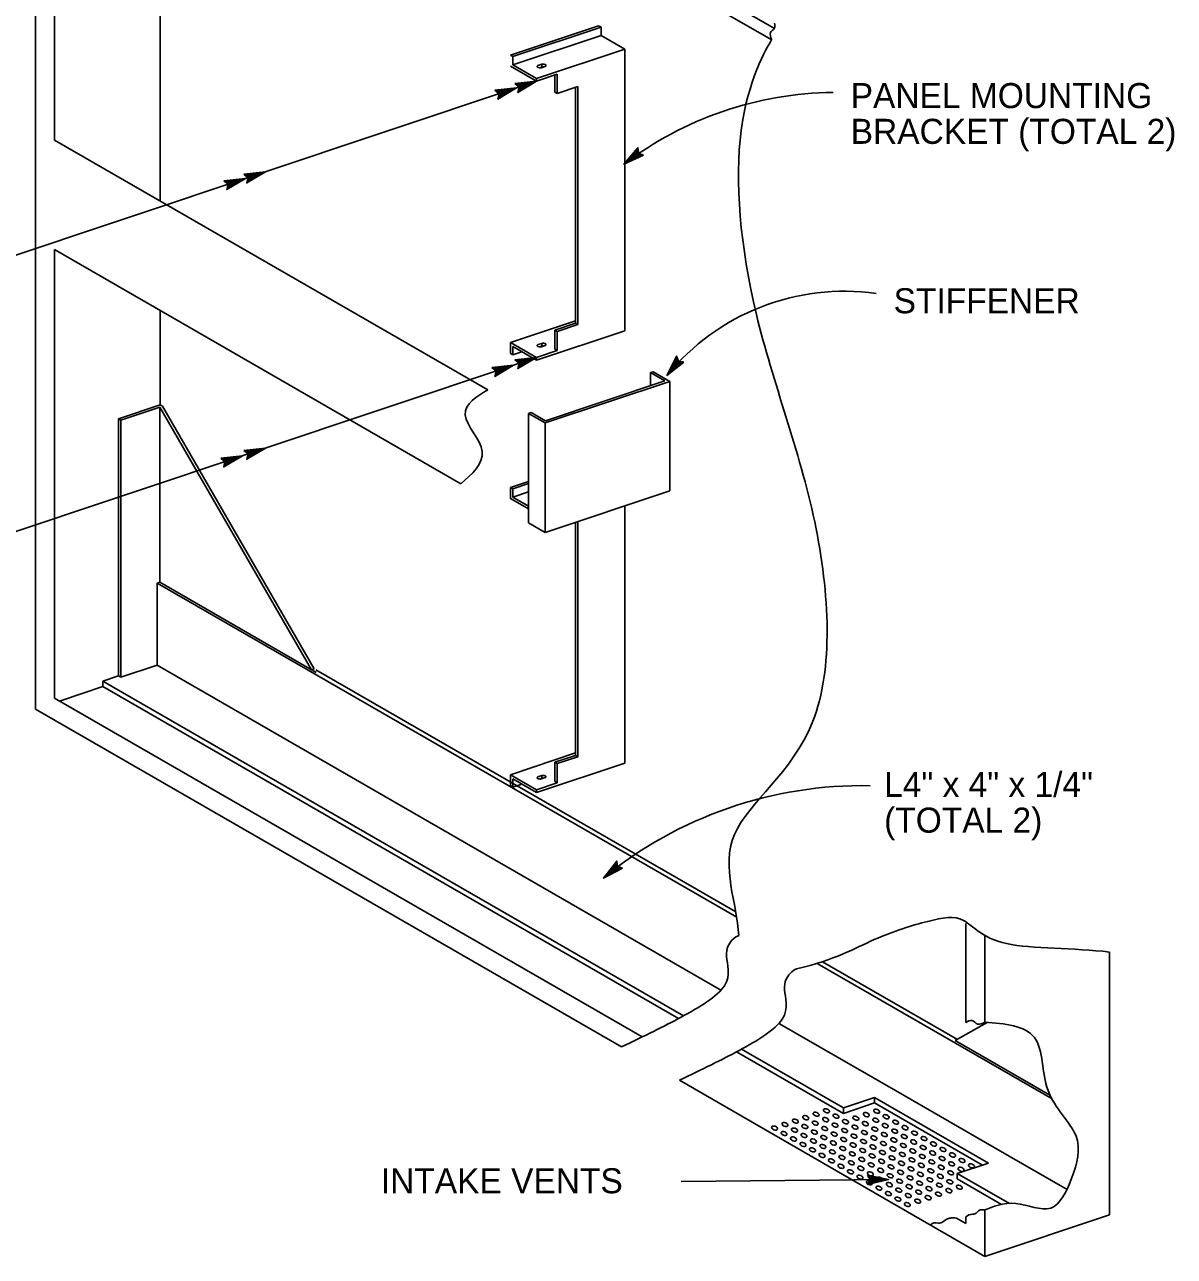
# Model space of a CAD drawing. Extents: x -894 to 866, y -472 to 714.
# Drawn here: x -474.4 to -153.1, y 148.9 to 493.2 of the extents above; entities that cross this region are included whole.
import ezdxf

# ---------------------------------------------------------------- set-up
doc = ezdxf.new("R2010")
doc.units = 0
for name, color, linetype in [('48 Elect Anno', 7, 'Continuous'), ('56 Stage 3 Anno', 7, 'Continuous'), ('57 Undefined', 7, 'Continuous'), ('60 Nongeo Data', 7, 'Continuous')]:
    doc.layers.add(name, color=color, linetype=linetype)

msp = doc.modelspace()

# ---------------------------------------------------------------- linework, layer by layer
at = {"layer": '48 Elect Anno'}
for p, q in [((-336.92, 475.53), (-495.64, 422.49)), ((-331.35, 477.39), (-336.92, 475.53)), ((-407.1, 452.05), (-412.67, 450.19)), ((-331.35, 400.15), (-337.78, 398)), ((-337.78, 398), (-498.21, 344.39)), ((-290.87, 169.76), (-232.95, 170.34))]:
    msp.add_line(p, q, dxfattribs=at)
for points in [[(-342.94, 474.91), (-336.92, 475.53), (-342.1, 472.42), (-342.01, 472.81), (-338.21, 475.09), (-342.63, 474.64), (-342.32, 474.38), (-339.5, 474.67), (-341.93, 473.21), (-341.84, 473.61), (-340.79, 474.24), (-342.01, 474.11), (-341.77, 473.91), (-342.1, 472.42), (-341.77, 473.91)], [(-337.36, 476.77), (-331.35, 477.39), (-336.53, 474.28), (-336.44, 474.68), (-332.64, 476.96), (-337.06, 476.51), (-336.75, 476.24), (-333.93, 476.53), (-336.35, 475.07), (-336.27, 475.47), (-335.22, 476.1), (-336.44, 475.98), (-336.2, 475.77), (-336.53, 474.28), (-336.2, 475.77)], [(-413.12, 451.43), (-407.1, 452.05), (-412.29, 448.94), (-412.2, 449.34), (-408.4, 451.62), (-412.81, 451.17), (-412.5, 450.9), (-409.68, 451.19), (-412.11, 449.74), (-412.02, 450.13), (-410.97, 450.76), (-412.19, 450.64), (-411.95, 450.43), (-412.29, 448.94), (-411.95, 450.43)], [(-418.69, 449.57), (-412.67, 450.19), (-417.86, 447.08), (-417.77, 447.48), (-413.97, 449.76), (-418.38, 449.31), (-418.07, 449.04), (-415.25, 449.33), (-417.68, 447.87), (-417.59, 448.27), (-416.54, 448.9), (-417.76, 448.78), (-417.52, 448.57), (-417.86, 447.08), (-417.52, 448.57)], [(-337.36, 399.53), (-331.35, 400.15), (-336.53, 397.04), (-336.44, 397.43), (-332.64, 399.71), (-337.06, 399.26), (-336.75, 399), (-333.93, 399.29), (-336.35, 397.83), (-336.27, 398.23), (-335.22, 398.86), (-336.44, 398.73), (-336.2, 398.53), (-336.53, 397.04), (-336.2, 398.53)], [(-343.8, 397.38), (-337.78, 398), (-342.97, 394.89), (-342.88, 395.28), (-339.08, 397.56), (-343.49, 397.11), (-343.18, 396.85), (-340.36, 397.14), (-342.79, 395.68), (-342.7, 396.08), (-341.65, 396.71), (-342.87, 396.58), (-342.63, 396.38), (-342.97, 394.89), (-342.63, 396.38)], [(-419.55, 372.04), (-413.53, 372.66), (-418.72, 369.55), (-418.63, 369.95), (-414.83, 372.22), (-419.24, 371.78), (-418.94, 371.51), (-416.11, 371.8), (-418.54, 370.34), (-418.45, 370.74), (-417.4, 371.37), (-418.63, 371.25), (-418.39, 371.04), (-418.72, 369.55), (-418.39, 371.04)], [(-413.12, 374.19), (-407.1, 374.81), (-412.29, 371.7), (-412.2, 372.1), (-408.4, 374.37), (-412.81, 373.93), (-412.5, 373.66), (-409.68, 373.95), (-412.11, 372.49), (-412.02, 372.89), (-410.97, 373.52), (-412.19, 373.4), (-411.95, 373.19), (-412.29, 371.7), (-411.95, 373.19)], [(-238.87, 171.6), (-232.95, 170.34), (-238.84, 168.97), (-238.64, 169.32), (-234.32, 170.32), (-238.66, 171.25), (-238.44, 170.9), (-235.67, 170.31), (-238.43, 169.67), (-238.22, 170.02), (-237.03, 170.3), (-238.23, 170.56), (-238.07, 170.29), (-238.84, 168.97), (-238.07, 170.29)]]:
    msp.add_lwpolyline(points, close=True, dxfattribs=at)
for centre, radius, start, end in [((-247.21, 375.45), 98.83, 90.7072, 127.1708), ((-245.28, 354.69), 64, 82.0169, 140.809), ((-240.44, 166.58), 113.88, 88.8285, 129.3585)]:
    msp.add_arc(centre, radius, start, end, dxfattribs=at)
at = {"layer": '56 Stage 3 Anno'}
for points in [[(-301.42, 456.72), (-306.93, 454.2), (-303.01, 458.81), (-302.97, 458.41), (-305.84, 455.03), (-301.8, 456.87), (-302.18, 457.02), (-304.76, 455.84), (-302.92, 458), (-302.88, 457.6), (-303.67, 456.66), (-302.56, 457.17), (-302.85, 457.29), (-303.01, 458.81), (-302.85, 457.29)], [(-290.13, 398.88), (-294.88, 395.13), (-292.17, 400.54), (-292.03, 400.15), (-294.02, 396.2), (-290.53, 398.94), (-290.93, 398.99), (-293.16, 397.24), (-291.89, 399.77), (-291.75, 399.39), (-292.3, 398.29), (-291.34, 399.05), (-291.65, 399.1), (-292.17, 400.54), (-291.65, 399.1)], [(-307.26, 257.36), (-312.66, 254.64), (-308.92, 259.39), (-308.87, 258.99), (-311.6, 255.51), (-307.64, 257.5), (-308.02, 257.64), (-310.56, 256.36), (-308.81, 258.59), (-308.75, 258.18), (-309.51, 257.22), (-308.41, 257.77), (-308.7, 257.88), (-308.92, 259.39), (-308.7, 257.88)]]:
    msp.add_lwpolyline(points, close=True, dxfattribs=at)
at = {"layer": '60 Nongeo Data'}
for p, q in [((-452.5, 600.29), (-264.85, 492.14)), ((-471.36, 301.85), (-471.36, 595.52)), ((-466.06, 460.92), (-466.06, 586.35)), ((-437.99, 588.32), (-265.61, 488.93)), ((-436.54, 443.91), (-436.54, 531.62)), ((-338.63, 484.65), (-313.97, 492.89)), ((-337.97, 484.27), (-313.31, 492.51)), ((-313.97, 492.89), (-313.31, 492.51)), ((-313.31, 490.22), (-313.31, 492.51)), ((-337.97, 481.98), (-313.31, 490.22)), ((-313.31, 490.22), (-306.68, 486.4)), ((-331.35, 478.16), (-306.68, 486.4)), ((-306.68, 486.4), (-306.68, 407.63)), ((-338.63, 484.65), (-337.97, 484.27)), ((-337.97, 481.98), (-337.97, 484.27)), ((-329.87, 482.12), (-330.95, 481.76)), ((-329.87, 482.12), (-329.87, 481.36)), ((-338.63, 481.59), (-331.35, 477.39)), ((-337.97, 481.98), (-331.35, 478.16)), ((-331.35, 477.39), (-325.54, 479.33)), ((-329.87, 481.36), (-330.45, 481.16)), ((-328.87, 481.55), (-329.96, 481.18)), ((-326.21, 479.11), (-326.21, 474.36)), ((-325.54, 479.33), (-325.54, 473.98)), ((-331.35, 478.16), (-331.35, 477.39)), ((-325.54, 473.98), (-319.74, 475.92)), ((-320.41, 475.69), (-320.4, 409.76)), ((-319.74, 475.92), (-319.74, 409.38)), ((-326.21, 474.36), (-325.54, 473.98)), ((-325.54, 473.98), (-325.54, 473.98)), ((-466.06, 460.92), (-344.98, 391.12)), ((-466.06, 430.33), (-352.44, 364.83)), ((-466.06, 304.91), (-466.06, 430.33)), ((-436.54, 386.9), (-436.54, 413.31)), ((-338.63, 404.35), (-320.4, 410.44)), ((-331.35, 399.39), (-306.68, 407.63)), ((-326.21, 407.82), (-320.4, 409.76)), ((-326.21, 407.82), (-325.54, 407.44)), ((-326.21, 407.82), (-326.21, 402.47)), ((-325.54, 407.44), (-319.74, 409.38)), ((-325.54, 407.44), (-325.54, 402.09)), ((-320.41, 409.76), (-319.74, 409.38)), ((-338.63, 404.35), (-331.35, 400.15)), ((-338.63, 401.29), (-338.63, 404.35)), ((-337.97, 403.21), (-331.35, 399.39)), ((-337.97, 400.91), (-337.97, 403.21)), ((-329.87, 404.11), (-330.95, 403.75)), ((-329.87, 403.35), (-330.45, 403.16)), ((-328.87, 403.54), (-329.96, 403.18)), ((-329.87, 404.11), (-329.87, 403.35)), ((-338.63, 401.29), (-337.97, 400.91)), ((-337.97, 400.91), (-335.45, 401.75)), ((-331.35, 400.15), (-325.54, 402.09)), ((-331.35, 400.15), (-331.35, 399.39)), ((-326.21, 402.47), (-325.54, 402.09)), ((-299.46, 395.92), (-298.73, 396.16)), ((-298.73, 396.16), (-294.1, 393.49)), ((-328.91, 381.85), (-294.1, 393.49)), ((-328.85, 382.48), (-295.48, 393.63)), ((-299.46, 392.3), (-299.46, 395.92)), ((-299.46, 395.92), (-295.48, 393.63)), ((-294.1, 362.89), (-294.1, 393.49)), ((-448.15, 383.02), (-436.54, 386.9)), ((-447.49, 382.64), (-436.61, 386.28)), ((-436.61, 337.33), (-436.61, 386.28)), ((-436.61, 386.28), (-394.2, 312.88)), ((-436.54, 386.9), (-435.88, 386.52)), ((-393.48, 313.12), (-435.88, 386.52)), ((-448.15, 311.13), (-448.15, 383.02)), ((-448.15, 383.02), (-447.49, 382.64)), ((-447.49, 310.75), (-447.49, 382.64)), ((-333.55, 384.52), (-332.82, 384.77)), ((-333.55, 384.52), (-328.91, 381.85)), ((-333.55, 353.93), (-333.55, 384.52)), ((-332.82, 384.77), (-328.85, 382.48)), ((-328.91, 351.26), (-328.91, 381.85)), ((-338.63, 363.82), (-333.55, 365.52)), ((-338.63, 361.52), (-338.63, 363.82)), ((-338.63, 363.82), (-337.97, 363.44)), ((-337.97, 363.44), (-333.55, 364.91)), ((-337.97, 361.14), (-337.97, 363.44)), ((-337.97, 361.14), (-333.55, 362.62)), ((-328.91, 351.26), (-294.1, 362.89)), ((-338.63, 361.52), (-338.63, 360.76)), ((-338.63, 360.76), (-333.55, 357.83)), ((-337.97, 361.14), (-333.55, 358.59)), ((-306.68, 358.69), (-306.68, 286.79)), ((-333.55, 353.93), (-328.91, 351.26)), ((-320.41, 354.1), (-320.4, 288.93)), ((-319.74, 354.32), (-319.74, 288.55)), ((-436.61, 337.33), (-437.33, 337.09)), ((-437.33, 337.09), (-437.33, 314.14)), ((-437.33, 337.09), (-275.4, 243.73)), ((-436.61, 337.33), (-392.91, 312.13)), ((-447.49, 310.75), (-437.33, 314.14)), ((-437.33, 314.14), (-279.62, 223.23)), ((-448.15, 311.13), (-452.5, 309.68)), ((-448.15, 311.13), (-447.49, 310.75)), ((-394.2, 312.88), (-393.48, 313.12)), ((-393.02, 312.86), (-275.66, 245.2)), ((-464.64, 304.09), (-452.5, 308.15)), ((-452.5, 308.15), (-452.5, 309.68)), ((-452.5, 309.68), (-290.25, 216.13)), ((-452.5, 308.15), (-291.62, 215.4)), ((-466.06, 304.91), (-301.82, 210.21)), ((-307.59, 207.42), (-471.36, 301.85)), ((-338.63, 283.52), (-320.4, 289.61)), ((-331.35, 278.55), (-306.68, 286.79)), ((-326.21, 286.99), (-320.4, 288.93)), ((-326.21, 286.99), (-325.54, 286.61)), ((-326.21, 286.99), (-326.21, 281.64)), ((-325.54, 286.61), (-319.74, 288.55)), ((-325.54, 286.61), (-325.54, 281.25)), ((-320.41, 288.93), (-319.74, 288.55)), ((-338.63, 283.52), (-331.35, 279.32)), ((-338.63, 280.46), (-338.63, 283.52)), ((-337.97, 282.37), (-331.35, 278.55)), ((-337.97, 280.08), (-337.97, 282.37)), ((-329.87, 283.28), (-330.95, 282.92)), ((-329.87, 282.51), (-330.45, 282.32)), ((-328.87, 282.71), (-329.96, 282.34)), ((-329.87, 283.28), (-329.87, 282.51)), ((-338.63, 280.46), (-337.97, 280.08)), ((-337.97, 280.08), (-335.45, 280.92)), ((-331.35, 279.32), (-325.54, 281.25)), ((-331.35, 279.32), (-331.35, 278.55)), ((-326.21, 281.64), (-325.54, 281.25)), ((-211.33, 214.27), (-211.33, 241.91)), ((-206.03, 214.34), (-206.03, 238.78)), ((-252.93, 230.77), (-187.21, 192.88)), ((-251.44, 231.23), (-213.74, 209.5)), ((-171.21, 160.5), (-171.21, 233.95)), ((-263.46, 213.9), (-231.06, 195.23)), ((-205.37, 214.28), (-214.31, 209.17)), ((-274.08, 206.81), (-245.58, 190.38)), ((-214.31, 209.17), (-187.68, 193.81)), ((-275.45, 206.07), (-245.58, 188.85)), ((-206.03, 148.87), (-291.42, 198.1)), ((-245.58, 190.37), (-236.86, 193.29)), ((-205.05, 174.95), (-236.86, 193.29)), ((-236.86, 193.29), (-236.86, 191.76)), ((-199.25, 176.89), (-231.06, 195.23)), ((-245.58, 188.85), (-236.86, 191.76)), ((-245.58, 190.37), (-245.58, 188.84)), ((-206.73, 174.39), (-236.86, 191.76)), ((-199.25, 176.89), (-183.04, 167.55)), ((-213.77, 172.04), (-205.05, 174.95)), ((-213.77, 172.04), (-199.16, 163.62)), ((-213.77, 172.04), (-213.77, 170.51)), ((-213.77, 170.51), (-201.42, 163.39)), ((-206.03, 148.87), (-206.03, 161.84)), ((-213.98, 159.57), (-211.33, 158.04)), ((-211.33, 158.04), (-211.33, 159.88)), ((-206.03, 148.87), (-171.21, 160.5))]:
    msp.add_line(p, q, dxfattribs=at)
for centre in [(-250.3, 189.58), (-236.29, 189.43), (-261.9, 185.71), (-259, 186.68), (-256.1, 187.65), (-253.45, 186.12), (-253.2, 188.62), (-250.55, 187.09), (-247.9, 185.56), (-247.65, 188.06), (-245, 186.53), (-242.1, 187.5), (-239.44, 185.97), (-239.19, 188.47), (-236.54, 186.94), (-233.89, 185.41), (-233.64, 187.91), (-230.99, 186.38), (-264.81, 184.74), (-262.16, 183.21), (-259.25, 184.18), (-256.6, 182.65), (-256.35, 185.15), (-253.7, 183.62), (-251.05, 182.1), (-250.8, 184.59), (-248.15, 183.06), (-245.25, 184.03), (-242.6, 182.5), (-242.35, 185), (-239.7, 183.47), (-237.05, 181.95), (-236.79, 184.44), (-234.14, 182.91), (-231.24, 183.88), (-228.59, 182.35), (-228.34, 184.85), (-225.69, 183.32), (-259.51, 181.69), (-256.86, 180.16), (-254.21, 178.63), (-253.95, 181.13), (-251.3, 179.6), (-248.4, 180.57), (-245.75, 179.04), (-245.5, 181.54), (-242.85, 180.01), (-240.2, 178.48), (-239.95, 180.98), (-237.3, 179.45), (-234.4, 180.42), (-231.75, 178.89), (-231.49, 181.39), (-228.84, 179.86), (-225.94, 180.83), (-223.29, 179.3), (-223.04, 181.8), (-220.39, 180.27), (-217.74, 178.74), (-251.55, 177.1), (-248.9, 175.58), (-248.65, 178.07), (-246, 176.54), (-243.35, 175.02), (-243.1, 177.51), (-240.45, 175.98), (-237.55, 176.95), (-234.9, 175.43), (-234.65, 177.92), (-232, 176.39), (-229.1, 177.36), (-226.44, 175.83), (-226.19, 178.33), (-223.54, 176.8), (-220.89, 175.28), (-220.64, 177.77), (-217.99, 176.24), (-215.09, 177.21), (-212.44, 175.68), (-246.25, 174.05), (-243.6, 172.52), (-240.7, 173.49), (-238.05, 171.96), (-237.8, 174.46), (-235.15, 172.93), (-232.25, 173.9), (-229.6, 172.37), (-229.35, 174.87), (-226.7, 173.34), (-224.05, 171.81), (-223.79, 174.31), (-221.14, 172.78), (-218.24, 173.75), (-215.59, 172.22), (-215.34, 174.72), (-212.69, 173.19), (-209.79, 174.16), (-240.95, 170.99), (-238.3, 169.46), (-235.4, 170.43), (-232.75, 168.91), (-232.5, 171.4), (-229.85, 169.87), (-227.2, 168.35), (-226.95, 170.84), (-224.3, 169.31), (-221.4, 170.28), (-218.75, 168.76), (-218.49, 171.25), (-215.84, 169.72), (-213.19, 168.2), (-235.65, 167.94), (-233, 166.41), (-230.35, 164.88), (-230.1, 167.38), (-227.45, 165.85), (-224.55, 166.82), (-221.9, 165.29), (-221.65, 167.79), (-219, 166.26), (-216.1, 167.23), (-227.7, 163.35), (-224.8, 164.32)]:
    msp.add_ellipse(centre, major_axis=(-0.805, 0.327), ratio=0.598322, dxfattribs=at)
for points in [[(-265.61, 488.93), (-265.92, 489.82), (-266.39, 491.17), (-264.52, 492.06), (-264.72, 493.07), (-264.83, 493.62)], [(-265.63, 488.94), (-267.07, 486.71), (-277.57, 468.37), (-272.85, 412.38), (-250.33, 355.2), (-247.45, 291.92), (-284.51, 267.92), (-275.23, 247.46), (-274.82, 238.6)], [(-328.87, 481.55), (-328.85, 481.56), (-328.8, 481.58), (-328.73, 481.64), (-328.68, 481.72), (-328.68, 481.82), (-328.71, 481.93), (-328.82, 482.03), (-328.98, 482.08), (-329.15, 482.12), (-329.33, 482.14), (-329.5, 482.15), (-329.64, 482.15), (-329.76, 482.14), (-329.83, 482.13), (-329.87, 482.12)], [(-330.95, 481.76), (-330.98, 481.75), (-331.03, 481.72), (-331.1, 481.67), (-331.14, 481.58), (-331.15, 481.49), (-331.11, 481.37), (-331, 481.28), (-330.84, 481.23), (-330.68, 481.18), (-330.5, 481.16), (-330.33, 481.15), (-330.18, 481.16), (-330.07, 481.16), (-330, 481.18), (-329.96, 481.18)], [(-329.38, 481.38), (-329.43, 481.38), (-329.52, 481.39), (-329.64, 481.38), (-329.76, 481.38), (-329.83, 481.36), (-329.87, 481.36)], [(-330.95, 403.75), (-330.98, 403.74), (-331.03, 403.72), (-331.1, 403.66), (-331.14, 403.58), (-331.15, 403.48), (-331.11, 403.37), (-331, 403.27), (-330.84, 403.22), (-330.68, 403.18), (-330.5, 403.16), (-330.33, 403.15), (-330.18, 403.15), (-330.07, 403.16), (-330, 403.17), (-329.96, 403.18)], [(-328.87, 403.54), (-328.85, 403.55), (-328.8, 403.57), (-328.73, 403.63), (-328.68, 403.71), (-328.68, 403.81), (-328.71, 403.92), (-328.82, 404.02), (-328.98, 404.07), (-329.15, 404.11), (-329.33, 404.13), (-329.5, 404.14), (-329.64, 404.14), (-329.76, 404.14), (-329.83, 404.12), (-329.87, 404.11)], [(-329.38, 403.37), (-329.43, 403.37), (-329.52, 403.38), (-329.64, 403.37), (-329.76, 403.37), (-329.83, 403.36), (-329.87, 403.35)], [(-344.98, 391.12), (-347.85, 389.37), (-355.14, 384.93), (-342.75, 373.42), (-349.49, 367.45), (-352.44, 364.83)], [(-330.95, 282.92), (-330.98, 282.91), (-331.03, 282.88), (-331.1, 282.82), (-331.14, 282.74), (-331.15, 282.65), (-331.11, 282.53), (-331, 282.43), (-330.84, 282.38), (-330.68, 282.34), (-330.5, 282.32), (-330.33, 282.31), (-330.18, 282.32), (-330.07, 282.32), (-330, 282.34), (-329.96, 282.34)], [(-328.87, 282.71), (-328.85, 282.72), (-328.8, 282.74), (-328.73, 282.8), (-328.68, 282.88), (-328.68, 282.97), (-328.71, 283.09), (-328.82, 283.19), (-328.98, 283.24), (-329.15, 283.28), (-329.33, 283.3), (-329.5, 283.31), (-329.64, 283.3), (-329.76, 283.3), (-329.83, 283.29), (-329.87, 283.28)], [(-329.38, 282.54), (-329.43, 282.54), (-329.52, 282.54), (-329.64, 282.54), (-329.76, 282.54), (-329.83, 282.52), (-329.87, 282.51)], [(-171.21, 233.95), (-181.13, 235.14), (-204.75, 234.38), (-211.61, 244.79), (-220.85, 243.02), (-236.91, 238.25), (-247.93, 231.72), (-258.65, 229.27)], [(-274.82, 238.6), (-275.24, 238.41), (-276.67, 237.76), (-279.22, 233.54), (-275.73, 224.53), (-290.9, 215.45), (-300.97, 210.61), (-307.59, 207.42)], [(-258.65, 229.27), (-259.07, 229.08), (-260.5, 228.44), (-263.05, 224.22), (-259.56, 215.21), (-274.73, 206.12), (-284.8, 201.28), (-291.42, 198.1)], [(-211.33, 214.27), (-210.8, 214.58), (-209.63, 215.27), (-208.09, 213.33), (-206.73, 213.99), (-206.03, 214.34)], [(-206.03, 161.84), (-204, 162.67), (-197.69, 165.25), (-186.69, 159.58), (-181.47, 170.72), (-177.92, 182.92), (-190.88, 193.85), (-188.98, 212.99), (-200.6, 213.91), (-206.03, 214.34)], [(-211.33, 159.88), (-210.64, 160.46), (-209.97, 160.61), (-208.36, 160.77), (-207.74, 161.99), (-206.72, 161.9), (-206.03, 161.84)], [(-221.18, 157.61), (-220.68, 158.52), (-218.79, 157.9), (-217.85, 158.46), (-216.48, 159.48), (-215.28, 159.63), (-214.74, 159.66), (-213.98, 159.57)]]:
    msp.add_open_spline(points, degree=3, dxfattribs=at)

# ---------------------------------------------------------------- texts
at = {"layer": '57 Undefined'}
for s, p in [('PANEL MOUNTING', (-243.54, 469.88)), ('BRACKET (TOTAL 2)', (-243.54, 459.88)), ('STIFFENER', (-231.55, 412.52)), ('L4" x 4" x 1/4"', (-234.2, 277.32)), ('(TOTAL 2)', (-234.2, 267.32)), ('INTAKE VENTS', (-374.84, 166.5))]:
    msp.add_text(s, height=7, dxfattribs=at).set_placement(p)

doc.saveas('drawing.dxf')
